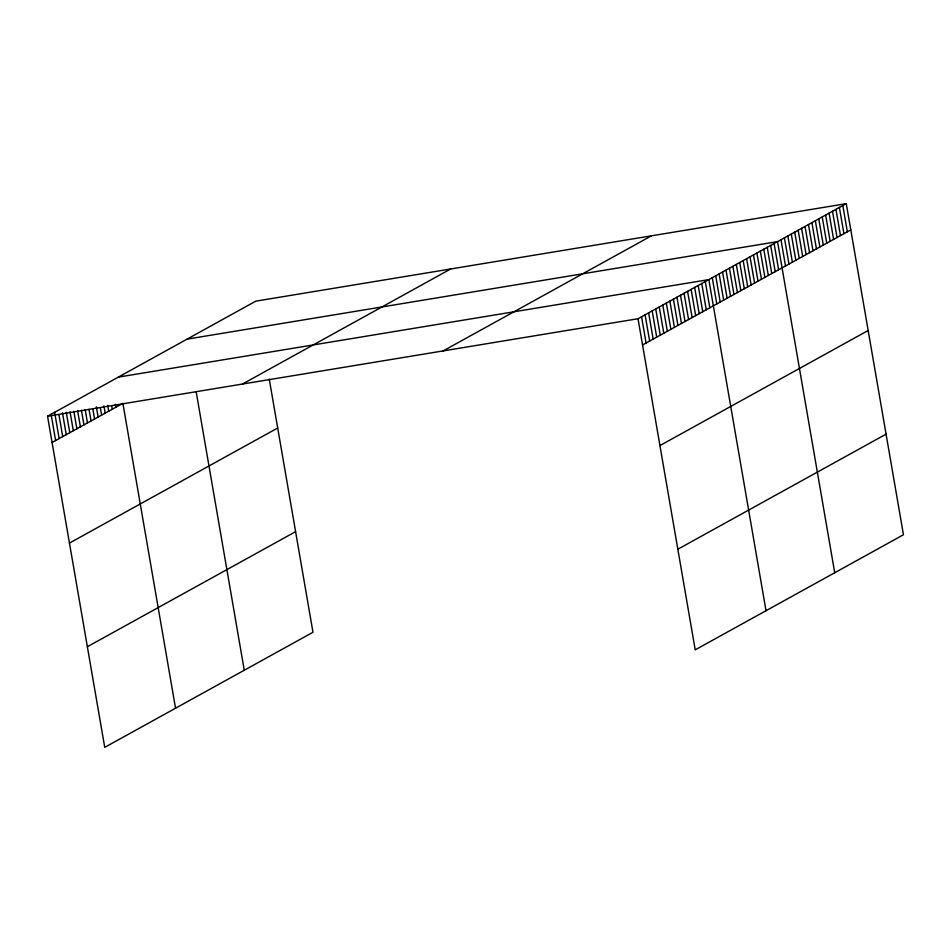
<?xml version="1.0" encoding="UTF-8"?>
<svg xmlns="http://www.w3.org/2000/svg" width="951" height="951" viewBox="0 0 951 951"><rect width="100%" height="100%" fill="white"/><g stroke="black" fill="none" stroke-linecap="round" stroke-linejoin="round"><path stroke-width="1.43" d="M269.252 379.104L312.974 632.272L104.741 747.343L47.55 416.241L255.783 301.158L846.259 203.657L903.45 534.759L695.217 649.842L638.026 318.728L846.259 203.657M52.079 442.477L121.704 404.009M242.41 384.061L450.643 268.99M69.459 543.08L277.692 428.009M443.166 350.907L651.399 235.836M87.361 646.739L295.595 531.668M642.555 344.975L850.788 229.892M659.935 445.579L868.168 330.496M677.837 549.226L886.07 434.155M187.062 339.138L777.538 241.625L834.728 572.74M118.352 377.119L708.828 279.606L766.019 610.708M47.55 416.241L638.026 318.728M842.824 205.547L847.353 231.794M839.388 207.449L843.917 233.684M835.953 209.351L840.482 235.586M832.517 211.253L837.046 237.488M829.082 213.143L833.611 239.39M825.646 215.045L830.175 241.281M822.211 216.947L826.74 243.183M818.775 218.849L823.304 245.085M815.34 220.739L819.869 246.987M811.904 222.641L816.433 248.877M808.469 224.543L812.998 250.779M805.033 226.433L809.563 252.681M801.586 228.335L806.127 254.571M798.151 230.237L802.692 256.473M794.715 232.139L799.256 258.375M791.28 234.029L795.821 260.277M787.844 235.931L792.385 262.167M784.409 237.833L788.95 264.069M780.973 239.735L785.514 265.971M774.102 243.527L778.631 269.763M770.667 245.429L775.196 271.665M767.231 247.319L771.76 273.567M763.796 249.221L768.325 275.457M760.36 251.123L764.889 277.359M756.925 253.025L761.454 279.261M753.489 254.916L758.018 281.163M750.054 256.818L754.583 283.053M746.618 258.72L751.147 284.955M743.183 260.622L747.712 286.857M739.747 262.512L744.276 288.759M736.312 264.414L740.841 290.649M732.876 266.316L737.405 292.551M729.441 268.206L733.97 294.453M726.005 270.108L730.534 296.355M722.57 272.01L727.099 298.245M719.134 273.912L723.663 300.147M715.699 275.802L720.228 302.049M712.263 277.704L716.792 303.94M705.285 281.555L709.815 307.803M701.743 283.517L706.272 309.753M698.2 285.478L702.73 311.714M694.658 287.428L699.199 313.664M691.127 289.389L695.657 315.625M687.585 291.339L692.114 317.586M684.042 293.3L688.572 319.536M680.5 295.25L685.041 321.497M676.957 297.211L681.498 323.447M673.427 299.173L677.956 325.408M669.884 301.122L674.414 327.358M666.342 303.084L670.871 329.319M662.799 305.033L667.34 331.281M659.269 306.995L663.798 333.23M655.726 308.944L660.256 335.192M652.184 310.906L656.713 337.141M648.641 312.867L653.171 339.103M645.099 314.817L649.64 341.052M641.568 316.778L646.098 343.014M196.191 391.931L244.264 670.241M122.881 403.355L175.543 708.222M115.297 404.353L115.808 407.266M111.754 406.303L112.266 409.227M107.713 405.352L108.723 411.177M103.921 405.851L105.181 413.138M100.378 407.801L101.638 415.088M96.336 406.838L98.108 417.049M92.794 408.799L94.565 418.999M89.014 409.299L91.023 420.96M85.221 409.798L87.48 422.922M81.429 410.297L83.938 424.871M77.637 410.796L80.407 426.833M73.845 411.296L76.865 428.782M70.053 411.795L73.322 430.744M66.261 412.294L69.78 432.693M62.469 412.793L66.237 434.655M58.926 414.743L62.707 436.616M54.635 412.33L59.164 438.566M51.092 414.279L55.622 440.527"/></g></svg>
